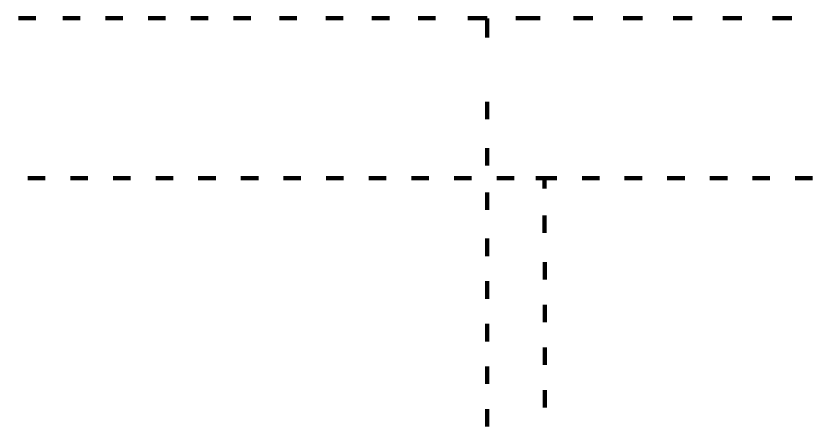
# Model space of a CAD drawing. Extents: x 2 to 176, y -19 to 159.
# Drawn here: x 128.01 to 150.5, y 25.88 to 37.51 of the extents above; entities that cross this region are included whole.
import ezdxf

# ---------------------------------------------------------------- set-up
doc = ezdxf.new("R2010")
doc.units = 0
doc.layers.add('PG_NEW_SLIK-TOP', color=231, linetype='CONTINUOUS')

msp = doc.modelspace()

# ---------------------------------------------------------------- linework, layer by layer
at = {"layer": 'PG_NEW_SLIK-TOP', "const_width": 0.127}
for points in [[(128.571752, 37.44214), (128.07188, 37.44214)], [(129.82194, 37.44214), (129.321814, 37.44214)], [(131.021836, 37.44214), (130.521964, 37.44214)], [(132.221732, 37.44214), (131.72186, 37.44214)], [(133.421882, 37.44214), (132.921756, 37.44214)], [(134.621778, 37.44214), (134.121906, 37.44214)], [(135.92175, 37.44214), (135.421878, 37.44214)], [(137.221976, 37.44214), (136.72185, 37.44214)], [(138.521948, 37.44214), (138.021822, 37.44214)], [(139.82192, 37.44214), (139.321794, 37.44214)], [(141.271752, 37.44214), (140.721842, 37.44214)], [(141.271752, 37.44214), (141.271752, 36.89223)], [(142.771876, 37.44214), (142.071852, 37.44214)], [(144.246854, 37.44214), (143.696944, 37.44214)], [(145.646902, 37.44214), (145.096738, 37.44214)], [(147.04695, 37.44214), (146.496786, 37.44214)], [(148.446744, 37.44214), (147.896834, 37.44214)], [(149.846792, 37.44214), (149.296882, 37.44214)], [(141.271752, 35.092132), (141.271752, 34.59226)], [(141.271752, 33.79216), (141.271752, 33.292288)], [(128.335278, 32.942276), (128.835404, 32.942276)], [(129.535428, 32.942276), (130.0353, 32.942276)], [(130.735324, 32.942276), (131.23545, 32.942276)], [(131.935474, 32.942276), (132.435346, 32.942276)], [(133.13537, 32.942276), (133.635496, 32.942276)], [(134.335266, 32.942276), (134.835392, 32.942276)], [(135.535416, 32.942276), (136.035288, 32.942276)], [(136.735312, 32.942276), (137.235438, 32.942276)], [(137.935462, 32.942276), (138.435334, 32.942276)], [(139.135358, 32.942276), (139.635484, 32.942276)], [(140.335508, 32.942276), (140.83538, 32.942276)], [(141.535404, 32.942276), (142.035276, 32.942276)], [(142.635478, 32.942276), (142.885414, 32.942276), (142.885414, 32.642048)], [(142.7353, 32.942276), (143.235426, 32.942276)], [(143.93545, 32.942276), (144.435322, 32.942276)], [(145.135346, 32.942276), (145.635472, 32.942276)], [(146.335496, 32.942276), (146.835368, 32.942276)], [(147.535392, 32.942276), (148.035518, 32.942276)], [(148.735288, 32.942276), (149.235414, 32.942276)], [(149.935438, 32.942276), (150.43531, 32.942276)], [(141.271752, 32.542226), (141.271752, 32.0421)], [(142.885414, 31.392114), (142.885414, 31.89224)], [(141.271752, 31.242254), (141.271752, 30.742128)], [(142.892526, 30.081728), (142.892526, 30.5816)], [(141.271752, 30.042104), (141.271752, 29.542232)], [(142.892526, 28.881578), (142.892526, 29.381704)], [(141.271752, 28.842208), (141.271752, 28.342082)], [(142.892526, 27.681682), (142.892526, 28.181554)], [(141.271752, 27.642058), (141.271752, 27.142186)], [(142.892526, 26.481786), (142.892526, 26.981658)], [(141.271752, 26.442162), (141.271752, 25.94229)]]:
    msp.add_lwpolyline(points, dxfattribs=at)

doc.saveas('drawing.dxf')
